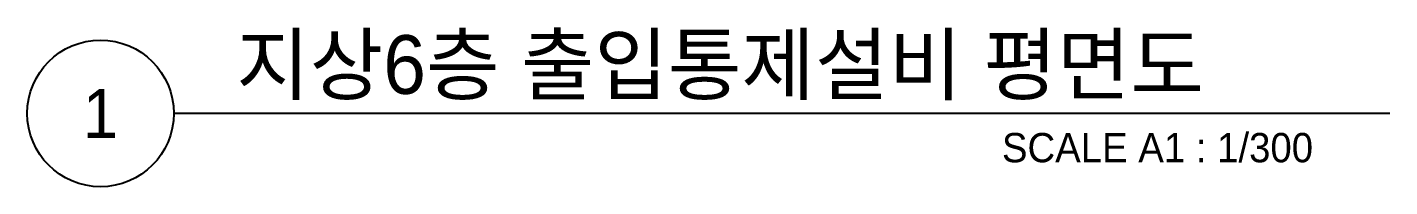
# Model space of a CAD drawing. Header units: millimetres. Extents: x 88230 to 502050, y -351975 to 882900.
# Drawn here: x 91128 to 132972, y 721650 to 726543 of the extents above; entities that cross this region are included whole.
import ezdxf
from ezdxf.enums import TextEntityAlignment as Align

# ---------------------------------------------------------------- set-up
doc = ezdxf.new("R2010")
doc.units = ezdxf.units.MM
doc.header["$LTSCALE"] = 150
doc.layers.add('-----41 Drawing Title', color=2, linetype='Continuous')
doc.styles.add('ELEC', font='')
doc.styles.get('ELEC').set_extended_font_data('Dotum')

msp = doc.modelspace()

# ---------------------------------------------------------------- linework, layer by layer
at = {"layer": '-----41 Drawing Title', "color": 7}
msp.add_line((132972, 723900), (95628, 723900), dxfattribs=at)
msp.add_circle((93378, 723900), 2250, dxfattribs=at)

# ---------------------------------------------------------------- texts
at = {"layer": '-----41 Drawing Title', "color": 2, "style": 'ELEC'}
msp.add_text('지상6층 출입통제설비 평면도', height=1800, dxfattribs=at).set_placement((97545, 724500))
at = {"layer": '-----41 Drawing Title', "color": 7, "style": 'ELEC'}
msp.add_text('1', height=1500, dxfattribs=at).set_placement((93378, 723900), align=Align.MIDDLE)
at = {"layer": '-----41 Drawing Title', "style": 'ELEC'}
msp.add_text('SCALE A1 : 1/300', height=900, dxfattribs=at).set_placement((130617, 722400), align=Align.RIGHT)

doc.saveas('drawing.dxf')
